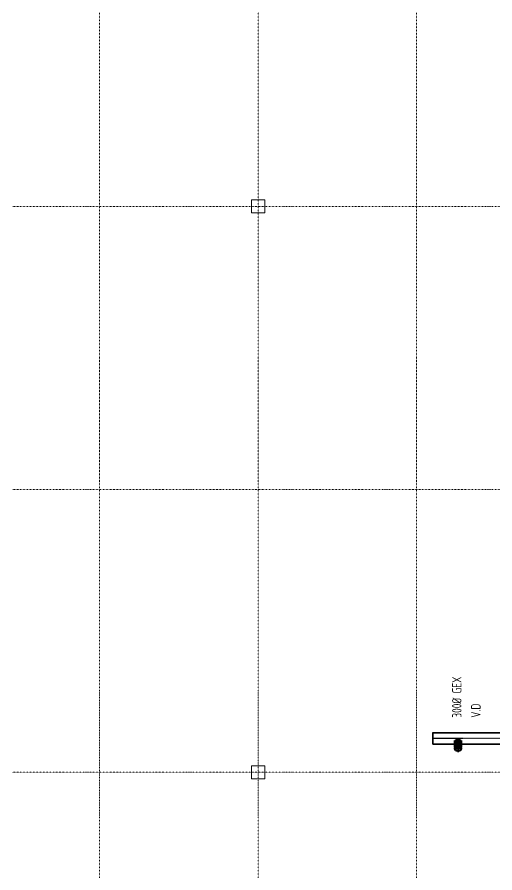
# Model space of a CAD drawing. Extents: x -32000 to 290600, y -29000 to 131250.
# Drawn here: x 22028 to 47350, y 24668 to 70033 of the extents above; entities that cross this region are included whole.
import ezdxf

# ---------------------------------------------------------------- set-up
doc = ezdxf.new("R2010")
doc.units = 0
doc.header["$LTSCALE"] = 10
doc.linetypes.add('H12PL3$0$JJP_三點線', pattern=[0.9, 0.3, -0.15, 0, -0.15, 0, -0.15, 0, -0.15])
doc.linetypes.add('XFM6D40-200K$0$CENTER', pattern=[2, 1.25, -0.25, 0.25, -0.25])
for name, color, linetype in [('H12PL3$0$S-COL', 252, 'Continuous'), ('H12PL3$0$S-GRID', 252, 'Continuous'), ('XFM6D40-200K$0$M-PIPE-TEXT', 3, 'Continuous')]:
    doc.layers.add(name, color=color, linetype=linetype)
doc.layers.add('XFM6D40-200K$0$DUCT-CENT-GEX', color=1, linetype='XFM6D40-200K$0$CENTER', lineweight=25)
doc.layers.add('XFM6D40-200K$0$M-EX-DUCT-GEX', color=114, linetype='Continuous', lineweight=35)
doc.styles.add('XFM6D40-200K$0$aa-txt', font='isocp.shx', dxfattribs={"bigfont": 'chineset.shx'})

# ---------------------------------------------------------------- blocks, each defined once
blk = doc.blocks.new('H12PL3')
at = {"layer": 'H12PL3$0$S-COL', "lineweight": 0, "flags": 128}
for points in [[(34450, 59650), (35150, 59650), (35150, 60350), (34450, 60350)], [(34450, 29650), (35150, 29650), (35150, 30350), (34450, 30350)]]:
    blk.add_lwpolyline(points, close=True, dxfattribs=at)
at = {"layer": 'H12PL3$0$S-GRID', "linetype": 'H12PL3$0$JJP_三點線', "lineweight": 0}
for p, q in [((26400, 128250), (26400, -28000)), ((34800, 128250), (34800, -28000)), ((43200, 128250), (43200, -28000)), ((-29000, 60000), (289600, 60000)), ((-29000, 45000), (289600, 45000)), ((-29000, 30000), (289600, 30000))]:
    blk.add_line(p, q, dxfattribs=at)
blk = doc.blocks.new('XFM6D40-200K')
at = {"layer": 'XFM6D40-200K$0$DUCT-CENT-GEX', "ltscale": 0.001}
blk.add_line((176032, 31800), (44058, 31800), dxfattribs=at)
at = {"layer": 'XFM6D40-200K$0$M-EX-DUCT-GEX'}
for p, q in [((44058, 32106), (44058, 31494)), ((176032, 32100), (44058, 32100)), ((45397, 31805), (45397, 31074)), ((176032, 31500), (44058, 31500)), ((45613, 31650), (45181, 31650)), ((45613, 31537), (45181, 31537)), ((45613, 31396), (45181, 31396)), ((45247, 31650), (45247, 31633)), ((45247, 31537), (45247, 31491)), ((45247, 31403), (45247, 31350)), ((45547, 31650), (45547, 31633)), ((45547, 31537), (45547, 31491)), ((45547, 31396), (45547, 31350)), ((45613, 31255), (45181, 31255))]:
    blk.add_line(p, q, dxfattribs=at)
for centre, major_axis, start_param, end_param in [((45397, 31650), (150, 0), 0, 3.141593), ((45397, 31537), (189, 0), -0.496227, 3.637819), ((45397, 31396), (189, 0), -0.496227, 3.637819), ((45397, 31552), (189, 0), -0.052935, 3.194527), ((45397, 31410), (189, 0), -0.052935, 3.194527), ((45397, 31269), (189, 0), -0.052935, 3.194527), ((45397, 31544), (-189, 0), 3.141593, 6.283185), ((45397, 31403), (-189, 0), 3.141593, 6.283185), ((45397, 31262), (-189, 0), 3.141593, 6.283185), ((45397, 31537), (-150, 0), 3.141593, 6.283185), ((45397, 31396), (-150, 0), 3.141593, 6.283185)]:
    blk.add_ellipse(centre, major_axis=major_axis, ratio=0.707107, start_param=start_param, end_param=end_param, dxfattribs=at)
for major_axis in [(-189, 0), (-150, 0)]:
    blk.add_ellipse((45397, 31255), major_axis=major_axis, ratio=0.707107, dxfattribs=at)
at = {"layer": 'XFM6D40-200K$0$M-PIPE-TEXT', "style": 'XFM6D40-200K$0$aa-txt', "width": 0.8}
for s, p in [('300%%C GEX', (45582, 32896)), ('V.D', (46591, 32896))]:
    blk.add_text(s, height=500, rotation=90, dxfattribs=at).set_placement(p)

msp = doc.modelspace()

# ---------------------------------------------------------------- block references
for name in ['H12PL3', 'XFM6D40-200K']:
    msp.add_blockref(name, (0, 0))

doc.saveas('drawing.dxf')
